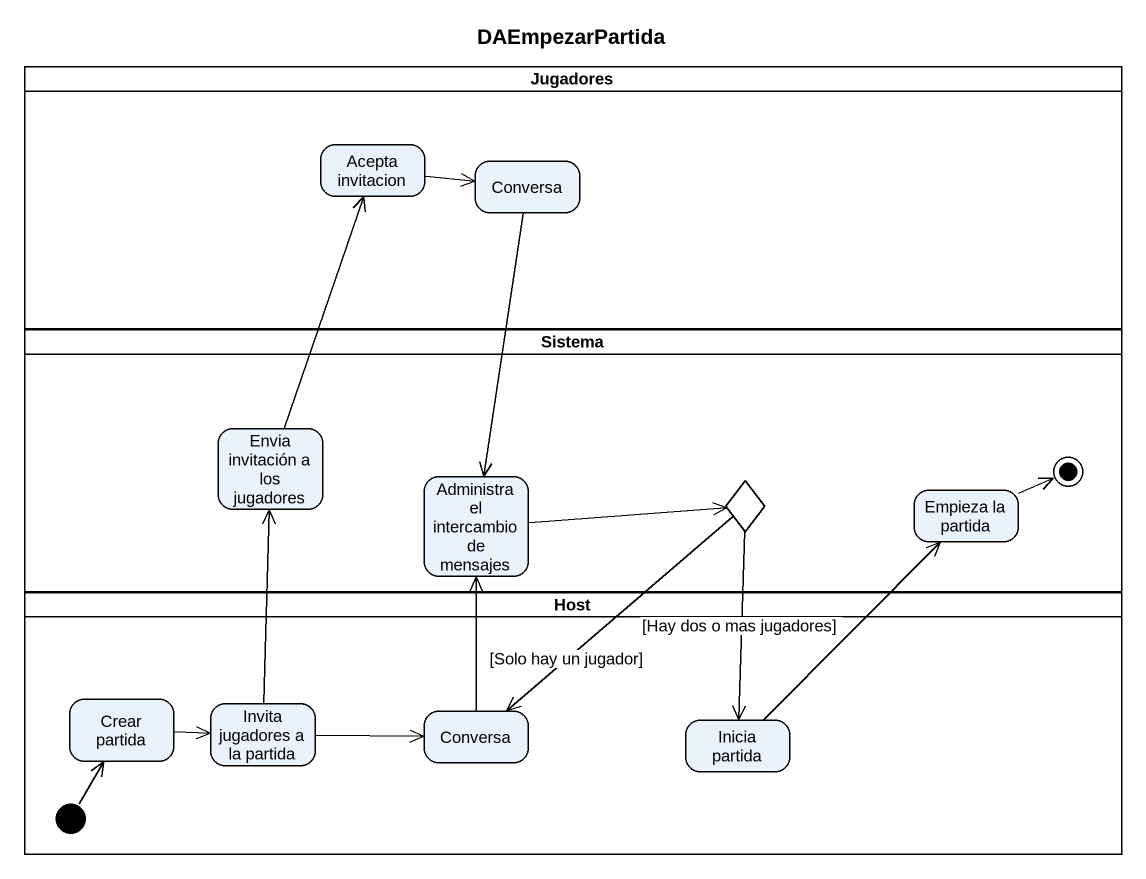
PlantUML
@startuml
title DAEmpezarPartida
hide empty description
state Jugadores <<partition>> {
  state "Acepta invitacion" as Acepta_invitacion
  state Conversa
}
state Sistema <<partition>> {
  state "Envia invitación a los jugadores" as Envia_invitación_a_los
  state "Administra el intercambio de mensajes" as Administra_el_intercambio
  state choice1 <<choice>>
  state "Empieza la partida" as Empieza_la_partida
  Empieza_la_partida -right-> [*]
}
state Host <<partition>> {
  state "Crear partida" as Crear_partida
  state "Invita jugadores a la partida" as Invita_jugadores_a_la
  state "Conversa" as Conversa_2
  state "Inicia partida" as Inicia_partida
  [*] -up-> Crear_partida
}
Acepta_invitacion -right-> Conversa
Conversa --> Administra_el_intercambio
Envia_invitación_a_los -up-> Acepta_invitacion
Administra_el_intercambio -right-> choice1
choice1 --> Conversa_2 : [Solo hay un jugador]
choice1 --> Inicia_partida : [Hay dos o mas jugadores]
Crear_partida -right-> Invita_jugadores_a_la
Invita_jugadores_a_la -up-> Envia_invitación_a_los
Invita_jugadores_a_la -right-> Conversa_2
Conversa_2 -up-> Administra_el_intercambio
Inicia_partida -up-> Empieza_la_partida
@enduml
